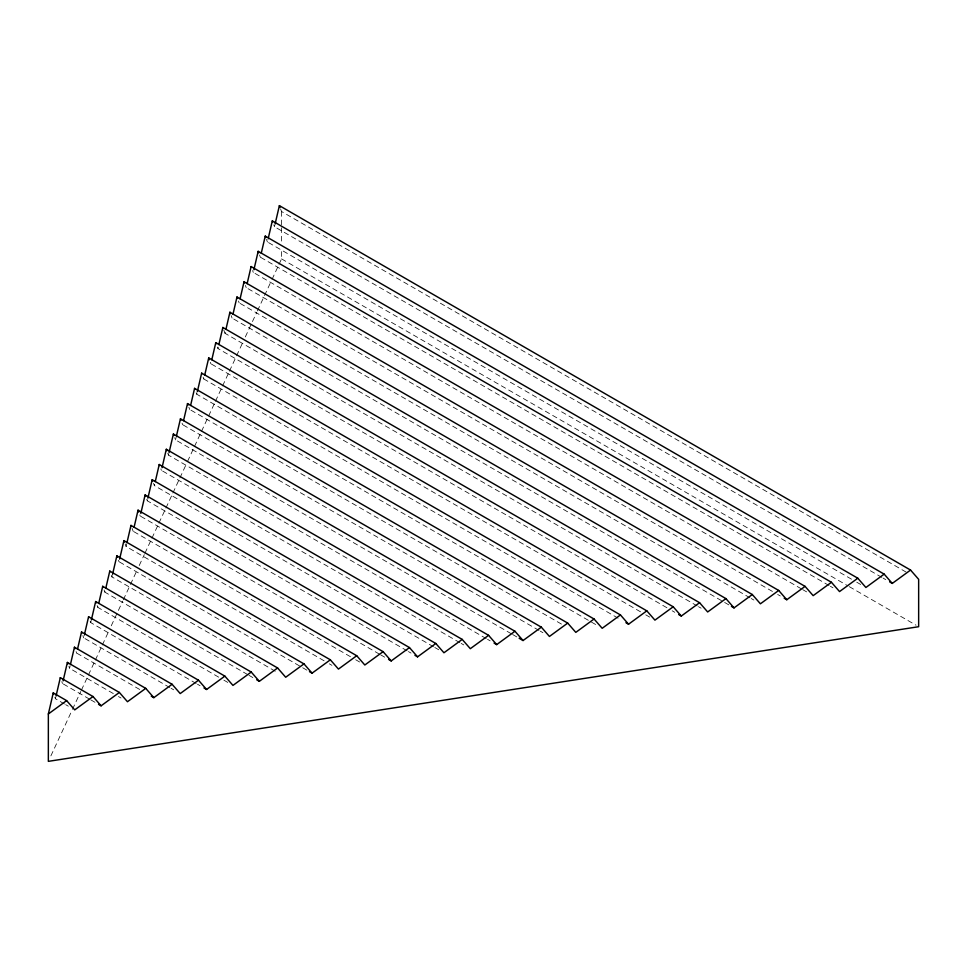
<?xml version="1.0" encoding="UTF-8"?>
<svg xmlns="http://www.w3.org/2000/svg" width="967" height="967" viewBox="0 0 967 967"><rect width="100%" height="100%" fill="white"/><g stroke="black" fill="none" stroke-linecap="round" stroke-linejoin="round"><path stroke-width="0.73" stroke-dasharray="4.83 3.63" d="M64.426 703.94L55.421 698.742L55.723 697.425M89.508 699.117L62.48 683.512L62.795 682.194M113.308 693.557L69.551 668.294L70.156 665.659M139.683 689.471L76.611 653.063L77.227 650.428M169.781 687.549L83.682 637.833L84.298 635.198M196.168 683.476L90.753 622.615L91.055 621.298M218.663 677.154L97.812 607.385L98.126 606.067M247.649 674.579L104.883 592.155L105.185 590.837M275.257 671.219L111.954 576.936L112.257 575.619M306.865 670.155L119.014 561.706L119.63 559.071M324.114 660.812L126.085 546.476L126.689 543.841M350.501 656.738L133.144 531.258L133.458 529.94M379.427 654.139L140.215 516.027L140.517 514.71M407.119 650.815L147.286 500.797L147.588 499.48M433.506 646.742L154.345 485.579L154.66 484.262M459.881 642.668L161.416 470.349L161.719 469.031M486.22 638.571L168.476 455.119L168.79 453.801M511.301 633.748L175.547 439.9L176.163 437.265M538.994 630.424L182.618 424.67L182.92 423.353M561.452 624.09L189.677 409.44L189.991 408.122M595.636 624.513L196.748 394.222L197.05 392.904M618.094 618.179L203.819 378.991L204.122 377.674M640.553 611.833L210.879 363.761L211.495 361.126M666.94 607.76L217.95 348.543L218.252 347.226M697.207 605.934L225.009 333.313L225.625 330.678M728.816 604.871L232.08 318.083L232.382 316.765M749.957 597.775L239.151 302.864L239.453 301.547M772.428 591.441L246.21 287.634L246.525 286.317M801.389 588.855L253.281 272.404L253.584 271.086M829.07 585.531L260.341 257.186L260.957 254.551M851.528 579.197L267.412 241.955L268.028 239.32M881.831 577.384L274.483 226.725L274.785 225.408M50.888 755.868L71.86 710.697M72.501 709.319L80.757 691.526M81.397 690.16L87.743 676.465M88.384 675.099L94.73 661.404M95.37 660.038L101.728 646.343M102.357 644.977L108.715 631.282M111.253 625.806L122.688 601.16M123.329 599.794L136.673 571.038M139.212 565.562L144.301 554.611M144.929 553.245L151.287 539.55M151.928 538.184L158.274 524.489M158.914 523.123L165.26 509.428M165.901 508.062L172.259 494.379M172.888 493.001L179.246 479.318M179.886 477.94L186.873 462.879M187.501 461.513L193.859 447.818M194.5 446.452L200.846 432.769M201.487 431.391L214.831 402.647M215.46 401.269L228.804 372.525M229.445 371.159L242.79 342.403M245.328 336.927L256.763 312.281M257.403 310.915L271.376 280.793M272.017 279.427L278.375 265.732M279.004 264.366L281.542 258.89L281.542 248.519M280.599 208.945L281.542 211.507L908.182 573.286M883.137 578.133L885.748 579.644M856.762 582.207L860.678 584.479M281.542 258.89L848.011 585.929M849.316 586.679L916.039 625.202M830.375 586.292L832.998 587.803M802.695 589.616L806.623 591.877M777.649 594.451L780.26 595.962M751.274 598.537L753.885 600.036M698.512 606.684L701.123 608.195M672.162 610.781L674.773 612.28M645.775 614.855L649.703 617.115M540.299 631.173L542.91 632.684M512.607 634.497L517.828 637.519M487.537 639.32L490.148 640.831M461.186 643.418L463.797 644.929M434.812 647.503L438.728 649.764M408.425 651.577L411.035 653.076M380.732 654.889L384.661 657.161M355.711 659.748L359.615 662.008M329.324 663.821L331.935 665.332M248.954 675.329L252.846 677.577M223.86 680.152L227.765 682.412M197.473 684.225L200.084 685.736M171.086 688.299L173.685 689.797M118.457 696.53L121.032 698.017M90.801 699.866L95.951 702.84M65.708 704.689L68.282 706.176M273.806 224.9L274.483 226.725M266.469 239.393L267.412 241.955M259.531 254.986L260.341 257.186M252.605 270.579L253.281 272.404M245.4 285.434L246.21 287.634M238.474 301.027L239.151 302.864M231.125 315.532L232.08 318.083M223.788 330.025L225.009 333.313M217.406 347.08L217.95 348.543M210.335 362.299L210.879 363.761M203.13 377.166L203.819 378.991M196.204 392.759L196.748 394.222M188.867 407.252L189.677 409.44M182.074 423.208L182.618 424.67M174.737 437.7L175.547 439.9M167.799 453.293L168.476 455.119M160.873 468.886L161.416 470.349M153.535 483.379L154.345 485.579M146.742 499.335L147.286 500.797M139.804 514.928L140.215 516.027M132.068 528.333L133.144 531.258M125.13 543.913L126.085 546.476M118.47 560.244L119.014 561.706M111.41 575.474L111.954 576.936M104.073 589.967L104.883 592.155M97.135 605.56L97.812 607.385M90.209 621.152L90.753 622.615M82.872 635.645L83.682 637.833M76.079 651.601L76.611 653.063M68.875 666.456L69.551 668.294M61.803 681.687L62.48 683.512M54.877 697.28L55.421 698.742M281.542 211.507L281.542 226.314M281.542 227.789L281.542 242.596"/><path stroke-width="1.45" d="M48.35 713.972L53.245 692.892L66.626 700.616L74.725 709.887L93.001 696.53L101.1 705.813L119.376 692.457L127.463 701.728L145.739 688.371L153.838 697.654L172.114 684.298L180.213 693.569L198.489 680.212L206.587 689.483L224.864 676.126L232.962 685.41L251.239 672.053L259.337 681.324L277.602 667.967L285.7 677.251L303.976 663.894L312.075 673.165L330.351 659.808L338.45 669.091L356.726 655.735L364.825 665.006L383.101 651.649L391.2 660.932L409.476 647.576L417.563 656.847L435.839 643.49L443.938 652.773L462.214 639.417L470.313 648.688L488.589 635.331L496.687 644.614L514.964 631.258L523.062 640.529L541.339 627.172L549.437 636.455L567.702 623.099L575.8 632.37L594.076 619.013L602.175 628.296L620.451 614.939L628.55 624.211L646.826 610.854L654.925 620.137L673.201 606.78L681.3 616.052L699.576 602.695L707.663 611.966L725.939 598.609L734.038 607.892L752.314 594.536L760.413 603.807L778.689 590.45L786.787 599.733L805.064 586.377L813.162 595.648L831.439 582.291L839.537 591.574L857.802 578.218L865.9 587.489L884.176 574.132L892.275 583.415L910.551 570.059L918.65 579.33L918.65 626.713L48.35 761.355L48.35 713.972L66.626 700.616M56.026 696.107L60.317 677.662L93.001 696.53M63.097 680.877L67.376 662.431L119.376 692.457M70.47 664.341L74.447 647.213L145.739 688.371M77.529 649.111L81.518 631.983L172.114 684.298M84.6 633.881L88.577 616.753L198.489 680.212M91.357 619.98L95.648 601.534L224.864 676.126M98.731 603.432L102.707 586.304L251.239 672.053M105.802 588.202L109.779 571.074L277.602 667.967M112.559 574.301L116.85 555.856L303.976 663.894M119.63 559.071L123.909 540.626L330.351 659.808M127.003 542.523L130.98 525.395L356.726 655.735M134.062 527.305L138.051 510.177L383.101 651.649M140.831 513.392L145.11 494.947L409.476 647.576M147.891 498.162L152.182 479.717L435.839 643.49M155.264 481.626L159.241 464.498L462.214 639.417M162.033 467.714L166.312 449.268L488.589 635.331M169.092 452.483L173.383 434.038L514.964 631.258M176.465 435.948L180.442 418.82L541.339 627.172M183.537 420.718L187.513 403.59L567.702 623.099M190.596 405.487L194.572 388.359L594.076 619.013M197.365 391.587L201.644 373.141L620.451 614.939M204.738 375.039L208.715 357.911L646.826 610.854M211.797 359.809L215.774 342.681L673.201 606.78M218.868 344.59L222.845 327.462L699.576 602.695M225.927 329.36L229.916 312.232L725.939 598.609M232.999 314.13L236.975 297.002L752.314 594.536M240.07 298.912L244.047 281.784L778.689 590.45M247.129 283.682L251.106 266.554L805.064 586.377M253.898 269.769L258.177 251.323L831.439 582.291M261.259 253.233L265.248 236.105L857.802 578.218M268.33 238.003L272.307 220.875L884.176 574.132M275.087 224.09L279.378 205.645L910.551 570.059M889.664 581.904L892.275 583.415M784.177 598.222L786.787 599.733M731.427 606.382L734.038 607.892M678.689 614.541L681.3 616.052M625.939 622.7L628.55 624.211M519.134 638.268L523.062 640.529M494.077 643.103L496.687 644.614M414.952 655.348L417.563 656.847M388.577 659.421L391.2 660.932M309.464 671.666L312.075 673.165M256.738 679.825L259.337 681.324M203.989 687.984L206.587 689.483M151.263 696.167L153.838 697.654M98.525 704.327L101.1 705.813M279.378 205.645L280.055 207.482M272.307 220.875L272.718 221.975M265.248 236.105L265.78 237.568M258.177 251.323L258.721 252.798M251.106 266.554L251.384 267.291M244.047 281.784L244.446 282.884M236.975 297.002L237.519 298.477M229.916 312.232L230.448 313.695M222.845 327.462L223.111 328.188M215.774 342.681L216.185 343.781M208.715 357.911L209.392 359.736M201.644 373.141L201.91 373.866M194.572 388.359L194.85 389.097M187.513 403.59L188.057 405.052M180.442 418.82L180.986 420.282M173.383 434.038L173.915 435.501M166.312 449.268L166.856 450.731M159.241 464.498L159.652 465.598M152.182 479.717L152.726 481.179M145.11 494.947L145.654 496.409M138.051 510.177L138.728 512.002M130.98 525.395L131.391 526.495M123.909 540.626L124.453 542.088M116.85 555.856L117.394 557.318M109.779 571.074L110.045 571.811M102.707 586.304L103.118 587.404M95.648 601.534L96.192 602.997M88.577 616.753L88.855 617.49M81.518 631.983L81.917 633.083M74.447 647.213L74.991 648.676M67.376 662.431L67.92 663.894M60.317 677.662L60.583 678.399M53.245 692.892L53.656 693.98"/></g></svg>
